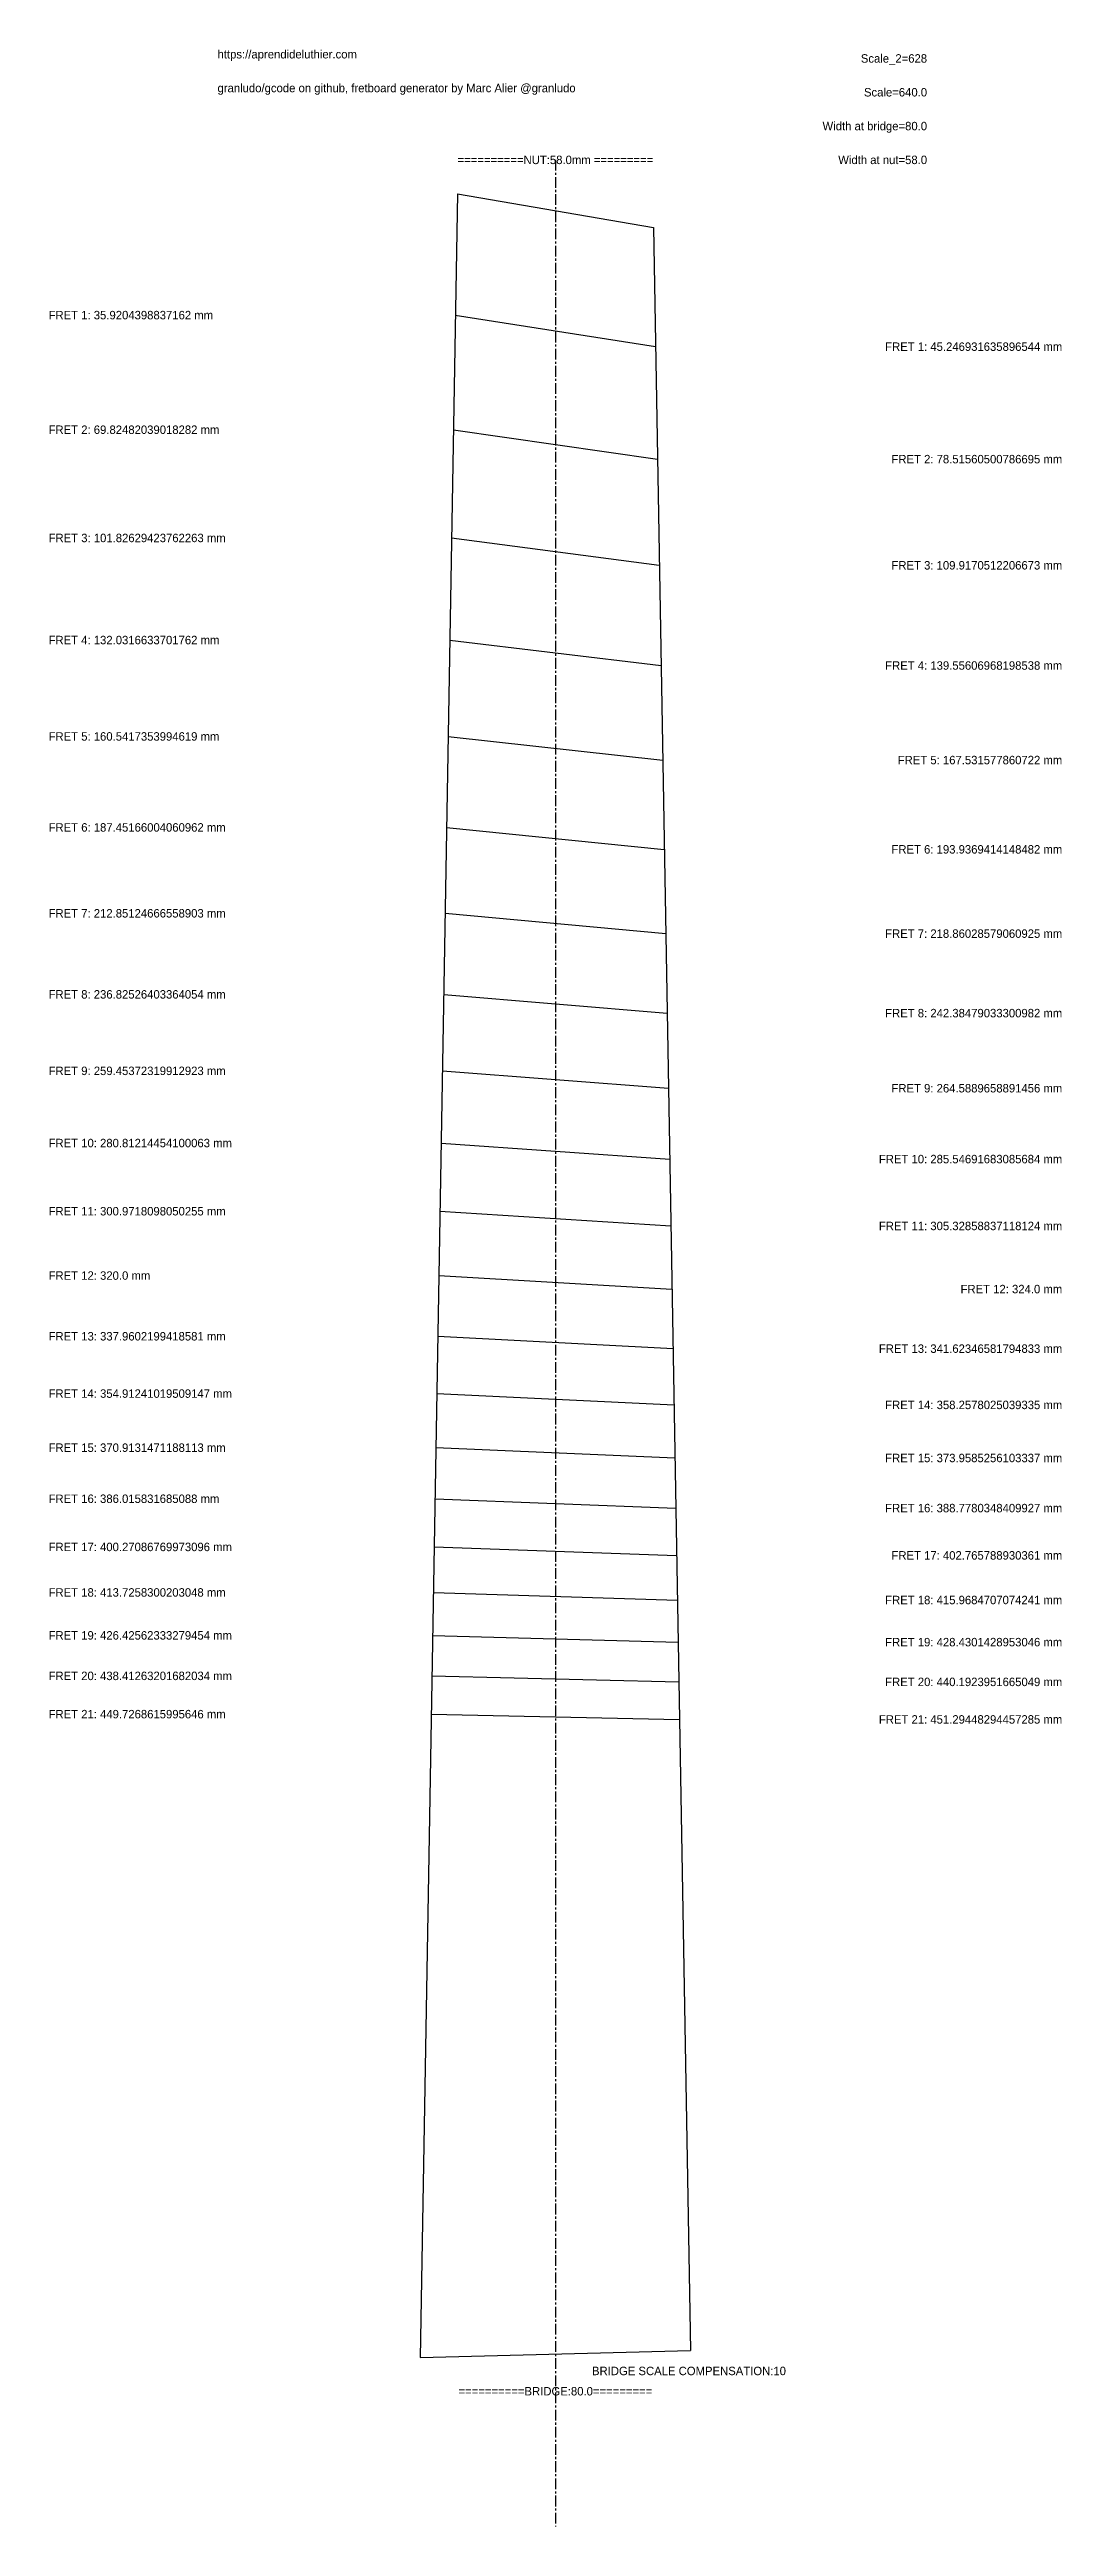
# Model space of a CAD drawing. Header units: millimetres. Extents: x -150 to 150, y 60 to 793.
import ezdxf
from ezdxf.enums import TextEntityAlignment as Align

# ---------------------------------------------------------------- set-up
doc = ezdxf.new("R2010")
doc.units = ezdxf.units.MM
doc.linetypes.add('CENTER', pattern=[5.08, 3.175, -0.635, 0.635, -0.635])

msp = doc.modelspace()

# ---------------------------------------------------------------- linework, layer by layer
at = {"linetype": 'CENTER'}
msp.add_line((0, 760), (0, 60), dxfattribs=at)
for p, q in [((-29, 750), (-40, 110)), ((-29, 750), (29, 740)), ((29, 740), (40, 112)), ((-29.62, 714.08), (29.62, 704.75)), ((-30.2, 680.18), (30.2, 671.48)), ((-30.75, 648.17), (30.75, 640.08)), ((-31.27, 617.97), (31.27, 610.44)), ((-31.76, 589.46), (31.76, 582.47)), ((-32.22, 562.55), (32.22, 556.06)), ((-32.66, 537.15), (32.66, 531.14)), ((-33.07, 513.17), (33.07, 507.62)), ((-33.46, 490.55), (33.46, 485.41)), ((-33.83, 469.19), (33.83, 464.45)), ((-34.17, 449.03), (34.17, 444.67)), ((-34.5, 430), (34.5, 426)), ((-34.81, 412.04), (34.81, 408.38)), ((-35.1, 395.09), (35.1, 391.74)), ((-35.38, 379.09), (35.38, 376.04)), ((-35.63, 363.98), (35.63, 361.22)), ((-35.88, 349.73), (35.88, 347.23)), ((-36.11, 336.27), (36.11, 334.03)), ((-36.33, 323.57), (36.33, 321.57)), ((-36.54, 311.59), (36.54, 309.81)), ((-36.73, 300.27), (36.73, 298.71)), ((-40, 110), (40, 112))]:
    msp.add_line(p, q)

# ---------------------------------------------------------------- texts
for s, p in [('https://aprendideluthier.com', (-100, 790)), ('granludo/gcode on github, fretboard generator by Marc Alier @granludo', (-100, 780))]:
    msp.add_text(s, height=2.5).set_placement(p)
for s, p in [('Scale_2=628', (110, 790)), ('Scale=640.0', (110, 780)), ('Width at bridge=80.0', (110, 770)), ('Width at nut=58.0', (110, 760)), ('FRET 1: 45.246931635896544 mm', (150, 704.75)), ('FRET 2: 78.51560500786695 mm', (150, 671.48)), ('FRET 3: 109.9170512206673 mm', (150, 640.08)), ('FRET 4: 139.55606968198538 mm', (150, 610.44)), ('FRET 5: 167.531577860722 mm', (150, 582.47)), ('FRET 6: 193.9369414148482 mm', (150, 556.06)), ('FRET 7: 218.86028579060925 mm', (150, 531.14)), ('FRET 8: 242.38479033300982 mm', (150, 507.62)), ('FRET 9: 264.5889658891456 mm', (150, 485.41)), ('FRET 10: 285.54691683085684 mm', (150, 464.45)), ('FRET 11: 305.32858837118124 mm', (150, 444.67)), ('FRET 12: 324.0 mm', (150, 426)), ('FRET 13: 341.62346581794833 mm', (150, 408.38)), ('FRET 14: 358.2578025039335 mm', (150, 391.74)), ('FRET 15: 373.9585256103337 mm', (150, 376.04)), ('FRET 16: 388.7780348409927 mm', (150, 361.22)), ('FRET 17: 402.765788930361 mm', (150, 347.23)), ('FRET 18: 415.9684707074241 mm', (150, 334.03)), ('FRET 19: 428.4301428953046 mm', (150, 321.57)), ('FRET 20: 440.1923951665049 mm', (150, 309.81)), ('FRET 21: 451.29448294457285 mm', (150, 298.71))]:
    msp.add_text(s, height=2.5).set_placement(p, align=Align.MIDDLE_RIGHT)
for s, p in [('==========NUT:58.0mm =========', (0, 760)), ('BRIDGE SCALE COMPENSATION:10 ', (40, 106)), ('==========BRIDGE:80.0=========', (0, 100))]:
    msp.add_text(s, height=2.5).set_placement(p, align=Align.MIDDLE_CENTER)
for s, p in [('FRET 1: 35.9204398837162 mm', (-150, 714.08)), ('FRET 2: 69.82482039018282 mm', (-150, 680.18)), ('FRET 3: 101.82629423762263 mm', (-150, 648.17)), ('FRET 4: 132.0316633701762 mm', (-150, 617.97)), ('FRET 5: 160.5417353994619 mm', (-150, 589.46)), ('FRET 6: 187.45166004060962 mm', (-150, 562.55)), ('FRET 7: 212.85124666558903 mm', (-150, 537.15)), ('FRET 8: 236.82526403364054 mm', (-150, 513.17)), ('FRET 9: 259.45372319912923 mm', (-150, 490.55)), ('FRET 10: 280.81214454100063 mm', (-150, 469.19)), ('FRET 11: 300.9718098050255 mm', (-150, 449.03)), ('FRET 12: 320.0 mm', (-150, 430)), ('FRET 13: 337.9602199418581 mm', (-150, 412.04)), ('FRET 14: 354.91241019509147 mm', (-150, 395.09)), ('FRET 15: 370.9131471188113 mm', (-150, 379.09)), ('FRET 16: 386.015831685088 mm', (-150, 363.98)), ('FRET 17: 400.27086769973096 mm', (-150, 349.73)), ('FRET 18: 413.7258300203048 mm', (-150, 336.27)), ('FRET 19: 426.42562333279454 mm', (-150, 323.57)), ('FRET 20: 438.41263201682034 mm', (-150, 311.59)), ('FRET 21: 449.7268615995646 mm', (-150, 300.27))]:
    msp.add_text(s, height=2.5).set_placement(p, align=Align.MIDDLE_LEFT)

doc.saveas('drawing.dxf')
